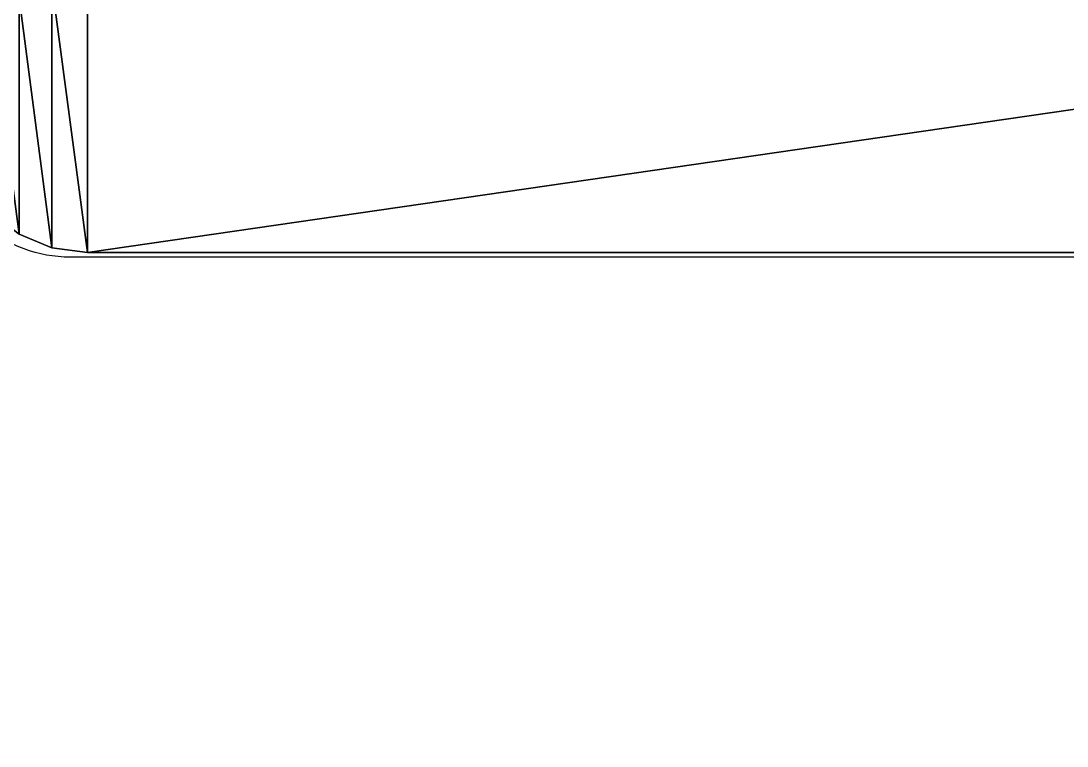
# Model space of a CAD drawing. Header units: millimetres. Extents: x -1 to 598, y -1075 to 1.
# Drawn here: x 403.74 to 426.74, y -651.37 to -635.42 of the extents above; entities that cross this region are included whole.
import ezdxf

# ---------------------------------------------------------------- set-up
doc = ezdxf.new("R2010")
doc.units = ezdxf.units.MM
doc.linetypes.add('NASCOSTA', pattern=[9.525, 6.35, -3.175])
doc.layers.add('PQ_200_3D', color=1, linetype='Continuous')
doc.layers.add('PQ_204_2D', color=7, linetype='Continuous')

msp = doc.modelspace()

# ---------------------------------------------------------------- linework, layer by layer
at = {"layer": 'PQ_204_2D'}
msp.add_lwpolyline([(526.664, -627.081), (495.618, -637.432), (466.302, -640.612), (404.823, -640.612, -0.837867), (403.817, -634.96, -0.17782)], format="xyb", dxfattribs=at)
at = {"layer": 'PQ_204_2D', "linetype": 'NASCOSTA', "ltscale": 10, "extrusion": (0, 0, -1)}
msp.add_arc((-60.18, -591.119), 480.904, 183.21199, 270.56045, dxfattribs=at)

# ---------------------------------------------------------------- meshes
at = {"layer": 'PQ_200_3D'}
mesh = msp.add_polyface(dxfattribs=at)
corners = [(468.733, -592.646, 505), (446.558, -634.498, 505), (405.202, -634.498, 505), (404.424, -634.601, 505), (403.699, -634.901, 505), (403.076, -635.379, 505), (402.599, -636.001, 505), (402.298, -636.726, 505), (402.196, -637.504, 505), (402.298, -638.282, 505), (402.599, -639.007, 505), (403.076, -639.63, 505), (403.699, -640.107, 505), (404.424, -640.408, 505), (405.202, -640.51, 505), (465.005, -640.51, 505), (495.618, -637.432, 505), (525.007, -628.323, 505), (494.963, -634.967, 505)]
mesh.append_faces([[corners[k] for k in face] for face in [(1, 15, 0)]], dxfattribs={"vtx0": -1, "vtx1": -1})
mesh.append_faces([[corners[k] for k in face] for face in [(17, 18, 16)]], dxfattribs={"vtx1": -1})
mesh.append_faces([[corners[k] for k in face] for face in [(2, 3, 14, 1), (14, 15, 1)]], dxfattribs={"vtx1": -1, "vtx2": -1})
mesh.append_faces([[corners[k] for k in face] for face in [(15, 16, 18, 0), (3, 4, 13, 14), (5, 6, 11, 12), (6, 7, 10, 11), (12, 13, 4, 5)]], dxfattribs={"vtx1": -1, "vtx3": -1})
mesh.append_faces([[corners[k] for k in face] for face in [(7, 8, 9, 10)]], dxfattribs={"vtx3": -1})
mesh = msp.add_polyface(dxfattribs=at)
corners = [(468.733, -592.646, 435), (494.963, -634.967, 435), (525.007, -628.323, 435), (495.618, -637.432, 435), (465.005, -640.51, 435), (405.202, -640.51, 435), (404.424, -640.408, 435), (403.699, -640.107, 435), (403.076, -639.63, 435), (402.599, -639.007, 435), (402.298, -638.282, 435), (402.196, -637.504, 435), (402.298, -636.726, 435), (402.599, -636.001, 435), (403.076, -635.379, 435), (403.699, -634.901, 435), (404.424, -634.601, 435), (405.202, -634.498, 435), (446.558, -634.498, 435)]
mesh.append_faces([[corners[k] for k in face] for face in [(3, 1, 2)]], dxfattribs={"vtx0": -1})
mesh.append_faces([[corners[k] for k in face] for face in [(15, 7, 14)]], dxfattribs={"vtx0": -1, "vtx1": -1})
mesh.append_faces([[corners[k] for k in face] for face in [(9, 12, 13, 8), (14, 7, 8, 13), (5, 17, 18, 4), (1, 3, 4)]], dxfattribs={"vtx0": -1, "vtx2": -1})
mesh.append_faces([[corners[k] for k in face] for face in [(4, 18, 0, 1)]], dxfattribs={"vtx0": -1, "vtx3": -1})
mesh.append_faces([[corners[k] for k in face] for face in [(6, 7, 15, 16), (5, 6, 16, 17)]], dxfattribs={"vtx1": -1, "vtx3": -1})
mesh.append_faces([[corners[k] for k in face] for face in [(10, 11, 12, 9)]], dxfattribs={"vtx2": -1})
mesh = msp.add_polyface(dxfattribs=at)
corners = [(405.202, -640.51, 505), (404.424, -640.408, 505), (403.699, -640.107, 505), (403.076, -639.63, 505), (402.599, -639.007, 505), (402.298, -638.282, 505), (402.196, -637.504, 505), (402.298, -636.726, 505), (402.599, -636.001, 505), (403.076, -635.379, 505), (403.699, -634.901, 505), (404.424, -634.601, 505), (405.202, -634.498, 505), (405.202, -634.498, 435), (404.424, -634.601, 435), (403.699, -634.901, 435), (403.076, -635.379, 435), (402.599, -636.001, 435), (402.298, -636.726, 435), (402.196, -637.504, 435), (402.298, -638.282, 435), (402.599, -639.007, 435), (403.076, -639.63, 435), (403.699, -640.107, 435), (404.424, -640.408, 435), (405.202, -640.51, 435)]
mesh.append_faces([[corners[k] for k in face] for face in [(13, 14, 11, 12), (0, 1, 24, 25)]], dxfattribs={"vtx1": -1})
mesh.append_faces([[corners[k] for k in face] for face in [(14, 15, 10, 11), (16, 17, 8, 9), (15, 16, 9, 10), (17, 18, 7, 8), (6, 7, 18, 19), (19, 20, 5, 6), (20, 21, 4, 5), (22, 23, 2, 3), (21, 22, 3, 4), (23, 24, 1, 2)]], dxfattribs={"vtx1": -1, "vtx3": -1})
mesh = msp.add_polyface(dxfattribs=at)
corners = [(405.202, -640.51, 505), (405.202, -640.51, 435), (465.005, -640.51, 435), (465.005, -640.51, 505)]
mesh.append_faces([[corners[k] for k in face] for face in [(0, 1, 2, 3)]])

doc.saveas('drawing.dxf')
